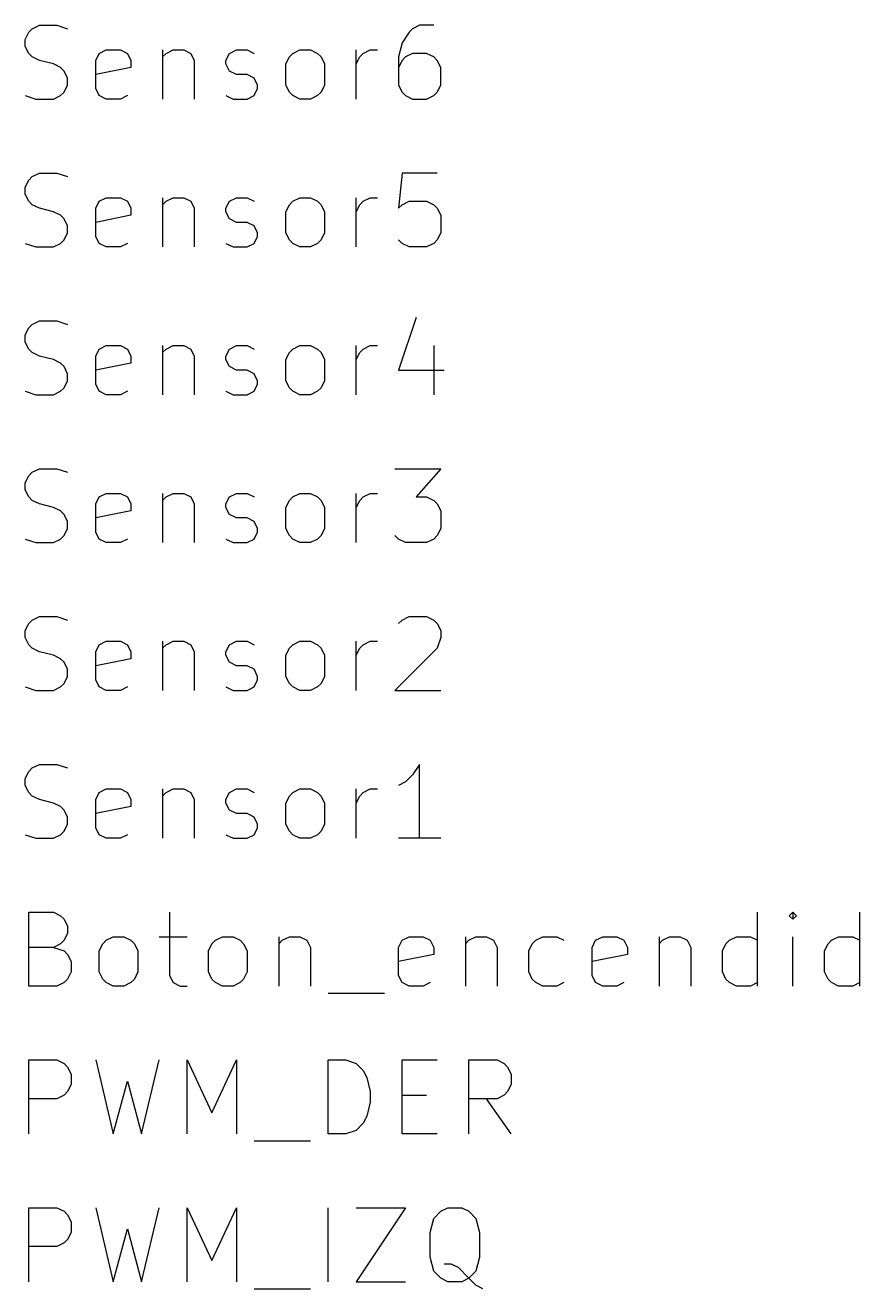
# Model space of a CAD drawing. Extents: x 0.4 to 11.3, y -7.9 to -0.4.
# Drawn here: x 7.514 to 8.078, y -2.835 to -1.98 of the extents above; entities that cross this region are included whole.
import ezdxf

# ---------------------------------------------------------------- set-up
doc = ezdxf.new("R2010")
doc.units = 0
doc.header["$MEASUREMENT"] = 0
doc.layers.add('GRAY1', color=251, linetype='CONTINUOUS')

msp = doc.modelspace()

# ---------------------------------------------------------------- linework, layer by layer
at = {"layer": 'GRAY1', "linetype": 'CONTINUOUS'}
for p, q in [((7.51601, -1.98456), (7.51839, -1.98218)), ((7.51839, -1.98218), (7.52316, -1.9798)), ((7.52316, -1.9798), (7.53506, -1.9798)), ((7.53506, -1.9798), (7.5422, -1.98218)), ((7.77554, -1.98218), (7.77315, -1.98456)), ((7.7803, -1.9798), (7.77554, -1.98218)), ((7.78982, -1.9798), (7.7803, -1.9798)), ((7.51363, -1.98932), (7.51601, -1.98456)), ((7.51363, -1.99409), (7.51363, -1.98932)), ((7.77315, -1.98456), (7.76839, -1.9917)), ((7.51601, -1.99885), (7.51363, -1.99409)), ((7.51839, -2.00123), (7.51601, -1.99885)), ((7.56125, -2.00361), (7.56363, -1.99885)), ((7.56363, -1.99885), (7.56839, -1.99647)), ((7.56839, -1.99647), (7.57792, -1.99647)), ((7.57792, -1.99647), (7.58268, -1.99885)), ((7.58268, -1.99885), (7.58506, -2.00361)), ((7.60649, -1.99647), (7.60649, -2.0298)), ((7.60649, -2.00123), (7.60887, -1.99885)), ((7.60887, -1.99885), (7.61363, -1.99647)), ((7.61363, -1.99647), (7.62078, -1.99647)), ((7.62078, -1.99647), (7.62554, -1.99885)), ((7.62554, -1.99885), (7.62792, -2.00361)), ((7.64935, -2.00361), (7.65172, -1.99885)), ((7.65172, -1.99885), (7.65649, -1.99647)), ((7.65649, -1.99647), (7.66363, -1.99647)), ((7.66363, -1.99647), (7.66839, -1.99885)), ((7.6922, -2.00123), (7.69458, -1.99885)), ((7.69458, -1.99885), (7.69935, -1.99647)), ((7.69935, -1.99647), (7.70649, -1.99647)), ((7.70649, -1.99647), (7.71125, -1.99885)), ((7.71125, -1.99885), (7.71363, -2.00123)), ((7.73744, -2.0298), (7.73744, -1.99647)), ((7.73982, -2.00123), (7.7422, -1.99885)), ((7.7422, -1.99885), (7.74696, -1.99647)), ((7.74696, -1.99647), (7.75172, -1.99647)), ((7.76839, -1.9917), (7.76601, -2.00123)), ((7.77554, -1.99885), (7.77077, -2.00123)), ((7.78506, -1.99885), (7.77554, -1.99885)), ((7.78982, -2.00123), (7.78506, -1.99885)), ((7.52316, -2.00361), (7.51839, -2.00123)), ((7.53268, -2.00599), (7.52316, -2.00361)), ((7.53744, -2.00837), (7.53268, -2.00599)), ((7.53982, -2.01075), (7.53744, -2.00837)), ((7.56125, -2.02266), (7.56125, -2.00361)), ((7.58506, -2.00837), (7.56125, -2.01313)), ((7.58506, -2.00361), (7.58506, -2.00837)), ((7.62792, -2.00361), (7.62792, -2.0298)), ((7.64935, -2.00599), (7.64935, -2.00361)), ((7.65172, -2.01075), (7.64935, -2.00599)), ((7.68982, -2.00599), (7.6922, -2.00123)), ((7.68982, -2.02028), (7.68982, -2.00599)), ((7.71363, -2.00123), (7.71601, -2.00599)), ((7.71601, -2.00599), (7.71601, -2.02028)), ((7.73744, -2.00599), (7.73982, -2.00123)), ((7.76601, -2.00123), (7.76601, -2.02028)), ((7.76839, -2.00361), (7.76601, -2.00837)), ((7.77077, -2.00123), (7.76839, -2.00361)), ((7.7922, -2.00361), (7.78982, -2.00123)), ((7.79458, -2.00837), (7.7922, -2.00361)), ((7.79458, -2.02028), (7.79458, -2.00837)), ((7.5422, -2.01552), (7.53982, -2.01075)), ((7.5422, -2.02028), (7.5422, -2.01552)), ((7.65649, -2.01313), (7.65172, -2.01075)), ((7.66363, -2.01313), (7.65649, -2.01313)), ((7.66839, -2.01552), (7.66363, -2.01313)), ((7.67077, -2.02028), (7.66839, -2.01552)), ((7.53744, -2.02742), (7.53982, -2.02504)), ((7.53982, -2.02504), (7.5422, -2.02028)), ((7.56363, -2.02742), (7.56125, -2.02266)), ((7.66839, -2.02742), (7.67077, -2.02266)), ((7.67077, -2.02266), (7.67077, -2.02028)), ((7.6922, -2.02504), (7.68982, -2.02028)), ((7.69458, -2.02742), (7.6922, -2.02504)), ((7.71363, -2.02504), (7.71125, -2.02742)), ((7.71601, -2.02028), (7.71363, -2.02504)), ((7.76601, -2.02028), (7.76839, -2.02504)), ((7.76839, -2.02504), (7.77077, -2.02742)), ((7.78982, -2.02742), (7.7922, -2.02504)), ((7.7922, -2.02504), (7.79458, -2.02028)), ((7.51363, -2.02742), (7.52078, -2.0298)), ((7.52078, -2.0298), (7.53268, -2.0298)), ((7.53268, -2.0298), (7.53744, -2.02742)), ((7.56839, -2.0298), (7.56363, -2.02742)), ((7.57792, -2.0298), (7.56839, -2.0298)), ((7.58268, -2.02742), (7.57792, -2.0298)), ((7.64935, -2.02742), (7.65411, -2.0298)), ((7.65411, -2.0298), (7.66363, -2.0298)), ((7.66363, -2.0298), (7.66839, -2.02742)), ((7.69935, -2.0298), (7.69458, -2.02742)), ((7.70649, -2.0298), (7.69935, -2.0298)), ((7.71125, -2.02742), (7.70649, -2.0298)), ((7.77077, -2.02742), (7.77554, -2.0298)), ((7.77554, -2.0298), (7.78506, -2.0298)), ((7.78506, -2.0298), (7.78982, -2.02742)), ((7.51363, -2.08932), (7.51601, -2.08456)), ((7.51601, -2.08456), (7.51839, -2.08218)), ((7.51839, -2.08218), (7.52316, -2.0798)), ((7.52316, -2.0798), (7.53506, -2.0798)), ((7.53506, -2.0798), (7.5422, -2.08218)), ((7.76839, -2.0798), (7.76601, -2.10361)), ((7.7922, -2.0798), (7.76839, -2.0798)), ((7.51363, -2.09409), (7.51363, -2.08932)), ((7.51601, -2.09885), (7.51363, -2.09409)), ((7.51839, -2.10123), (7.51601, -2.09885)), ((7.52316, -2.10361), (7.51839, -2.10123)), ((7.56125, -2.10361), (7.56363, -2.09885)), ((7.56363, -2.09885), (7.56839, -2.09647)), ((7.56839, -2.09647), (7.57792, -2.09647)), ((7.57792, -2.09647), (7.58268, -2.09885)), ((7.58268, -2.09885), (7.58506, -2.10361)), ((7.60649, -2.09647), (7.60649, -2.1298)), ((7.60649, -2.10123), (7.60887, -2.09885)), ((7.60887, -2.09885), (7.61363, -2.09647)), ((7.61363, -2.09647), (7.62078, -2.09647)), ((7.62078, -2.09647), (7.62554, -2.09885)), ((7.62554, -2.09885), (7.62792, -2.10361)), ((7.64935, -2.10361), (7.65172, -2.09885)), ((7.65172, -2.09885), (7.65649, -2.09647)), ((7.65649, -2.09647), (7.66363, -2.09647)), ((7.66363, -2.09647), (7.66839, -2.09885)), ((7.68982, -2.10599), (7.6922, -2.10123)), ((7.6922, -2.10123), (7.69458, -2.09885)), ((7.69458, -2.09885), (7.69935, -2.09647)), ((7.69935, -2.09647), (7.70649, -2.09647)), ((7.70649, -2.09647), (7.71125, -2.09885)), ((7.71125, -2.09885), (7.71363, -2.10123)), ((7.71363, -2.10123), (7.71601, -2.10599)), ((7.73744, -2.1298), (7.73744, -2.09647)), ((7.73744, -2.10599), (7.73982, -2.10123)), ((7.73982, -2.10123), (7.7422, -2.09885)), ((7.7422, -2.09885), (7.74696, -2.09647)), ((7.74696, -2.09647), (7.75172, -2.09647)), ((7.76601, -2.10361), (7.76839, -2.10123)), ((7.76839, -2.10123), (7.77315, -2.09885)), ((7.77315, -2.09885), (7.78506, -2.09885)), ((7.78506, -2.09885), (7.78982, -2.10123)), ((7.78982, -2.10123), (7.7922, -2.10361)), ((7.53268, -2.10599), (7.52316, -2.10361)), ((7.53744, -2.10837), (7.53268, -2.10599)), ((7.53982, -2.11075), (7.53744, -2.10837)), ((7.5422, -2.11552), (7.53982, -2.11075)), ((7.56125, -2.12266), (7.56125, -2.10361)), ((7.58506, -2.10837), (7.56125, -2.11313)), ((7.58506, -2.10361), (7.58506, -2.10837)), ((7.62792, -2.10361), (7.62792, -2.1298)), ((7.64935, -2.10599), (7.64935, -2.10361)), ((7.65172, -2.11075), (7.64935, -2.10599)), ((7.65649, -2.11313), (7.65172, -2.11075)), ((7.68982, -2.12028), (7.68982, -2.10599)), ((7.71601, -2.10599), (7.71601, -2.12028)), ((7.7922, -2.10361), (7.79458, -2.10837)), ((7.79458, -2.10837), (7.79458, -2.12028)), ((7.5422, -2.12028), (7.5422, -2.11552)), ((7.66363, -2.11313), (7.65649, -2.11313)), ((7.66839, -2.11552), (7.66363, -2.11313)), ((7.67077, -2.12028), (7.66839, -2.11552)), ((7.51363, -2.12742), (7.52078, -2.1298)), ((7.53268, -2.1298), (7.53744, -2.12742)), ((7.53744, -2.12742), (7.53982, -2.12504)), ((7.53982, -2.12504), (7.5422, -2.12028)), ((7.56363, -2.12742), (7.56125, -2.12266)), ((7.56839, -2.1298), (7.56363, -2.12742)), ((7.58268, -2.12742), (7.57792, -2.1298)), ((7.64935, -2.12742), (7.65411, -2.1298)), ((7.66363, -2.1298), (7.66839, -2.12742)), ((7.66839, -2.12742), (7.67077, -2.12266)), ((7.67077, -2.12266), (7.67077, -2.12028)), ((7.6922, -2.12504), (7.68982, -2.12028)), ((7.69458, -2.12742), (7.6922, -2.12504)), ((7.69935, -2.1298), (7.69458, -2.12742)), ((7.71125, -2.12742), (7.70649, -2.1298)), ((7.71363, -2.12504), (7.71125, -2.12742)), ((7.71601, -2.12028), (7.71363, -2.12504)), ((7.76839, -2.12742), (7.76601, -2.12504)), ((7.77315, -2.1298), (7.76839, -2.12742)), ((7.78982, -2.12742), (7.78506, -2.1298)), ((7.7922, -2.12504), (7.78982, -2.12742)), ((7.79458, -2.12028), (7.7922, -2.12504)), ((7.52078, -2.1298), (7.53268, -2.1298)), ((7.57792, -2.1298), (7.56839, -2.1298)), ((7.65411, -2.1298), (7.66363, -2.1298)), ((7.70649, -2.1298), (7.69935, -2.1298)), ((7.78506, -2.1298), (7.77315, -2.1298)), ((7.77791, -2.17742), (7.76601, -2.21313)), ((7.51363, -2.18932), (7.51601, -2.18456)), ((7.51601, -2.18456), (7.51839, -2.18218)), ((7.51839, -2.18218), (7.52316, -2.1798)), ((7.52316, -2.1798), (7.53506, -2.1798)), ((7.53506, -2.1798), (7.5422, -2.18218)), ((7.51363, -2.19409), (7.51363, -2.18932)), ((7.51601, -2.19885), (7.51363, -2.19409)), ((7.56363, -2.19885), (7.56839, -2.19647)), ((7.56839, -2.19647), (7.57792, -2.19647)), ((7.57792, -2.19647), (7.58268, -2.19885)), ((7.60649, -2.19647), (7.60649, -2.2298)), ((7.60887, -2.19885), (7.61363, -2.19647)), ((7.61363, -2.19647), (7.62078, -2.19647)), ((7.62078, -2.19647), (7.62554, -2.19885)), ((7.65172, -2.19885), (7.65649, -2.19647)), ((7.65649, -2.19647), (7.66363, -2.19647)), ((7.66363, -2.19647), (7.66839, -2.19885)), ((7.69458, -2.19885), (7.69935, -2.19647)), ((7.69935, -2.19647), (7.70649, -2.19647)), ((7.70649, -2.19647), (7.71125, -2.19885)), ((7.73744, -2.2298), (7.73744, -2.19647)), ((7.7422, -2.19885), (7.74696, -2.19647)), ((7.74696, -2.19647), (7.75172, -2.19647)), ((7.78982, -2.19647), (7.78982, -2.2298)), ((7.51839, -2.20123), (7.51601, -2.19885)), ((7.52316, -2.20361), (7.51839, -2.20123)), ((7.53268, -2.20599), (7.52316, -2.20361)), ((7.56125, -2.20361), (7.56363, -2.19885)), ((7.56125, -2.22266), (7.56125, -2.20361)), ((7.58268, -2.19885), (7.58506, -2.20361)), ((7.58506, -2.20361), (7.58506, -2.20837)), ((7.60649, -2.20123), (7.60887, -2.19885)), ((7.62554, -2.19885), (7.62792, -2.20361)), ((7.62792, -2.20361), (7.62792, -2.2298)), ((7.64935, -2.20361), (7.65172, -2.19885)), ((7.64935, -2.20599), (7.64935, -2.20361)), ((7.68982, -2.20599), (7.6922, -2.20123)), ((7.6922, -2.20123), (7.69458, -2.19885)), ((7.71125, -2.19885), (7.71363, -2.20123)), ((7.71363, -2.20123), (7.71601, -2.20599)), ((7.73744, -2.20599), (7.73982, -2.20123)), ((7.73982, -2.20123), (7.7422, -2.19885)), ((7.53744, -2.20837), (7.53268, -2.20599)), ((7.53982, -2.21075), (7.53744, -2.20837)), ((7.5422, -2.21552), (7.53982, -2.21075)), ((7.58506, -2.20837), (7.56125, -2.21313)), ((7.65172, -2.21075), (7.64935, -2.20599)), ((7.65649, -2.21313), (7.65172, -2.21075)), ((7.66363, -2.21313), (7.65649, -2.21313)), ((7.66839, -2.21552), (7.66363, -2.21313)), ((7.68982, -2.22028), (7.68982, -2.20599)), ((7.71601, -2.20599), (7.71601, -2.22028)), ((7.76601, -2.21313), (7.79696, -2.21313)), ((7.53982, -2.22504), (7.5422, -2.22028)), ((7.5422, -2.22028), (7.5422, -2.21552)), ((7.67077, -2.22028), (7.66839, -2.21552)), ((7.67077, -2.22266), (7.67077, -2.22028)), ((7.6922, -2.22504), (7.68982, -2.22028)), ((7.71601, -2.22028), (7.71363, -2.22504)), ((7.51363, -2.22742), (7.52078, -2.2298)), ((7.52078, -2.2298), (7.53268, -2.2298)), ((7.53268, -2.2298), (7.53744, -2.22742)), ((7.53744, -2.22742), (7.53982, -2.22504)), ((7.56363, -2.22742), (7.56125, -2.22266)), ((7.56839, -2.2298), (7.56363, -2.22742)), ((7.57792, -2.2298), (7.56839, -2.2298)), ((7.58268, -2.22742), (7.57792, -2.2298)), ((7.64935, -2.22742), (7.65411, -2.2298)), ((7.65411, -2.2298), (7.66363, -2.2298)), ((7.66363, -2.2298), (7.66839, -2.22742)), ((7.66839, -2.22742), (7.67077, -2.22266)), ((7.69458, -2.22742), (7.6922, -2.22504)), ((7.69935, -2.2298), (7.69458, -2.22742)), ((7.70649, -2.2298), (7.69935, -2.2298)), ((7.71125, -2.22742), (7.70649, -2.2298)), ((7.71363, -2.22504), (7.71125, -2.22742)), ((7.51601, -2.28456), (7.51839, -2.28218)), ((7.51839, -2.28218), (7.52316, -2.2798)), ((7.52316, -2.2798), (7.53506, -2.2798)), ((7.53506, -2.2798), (7.5422, -2.28218)), ((7.76363, -2.2798), (7.79458, -2.2798)), ((7.79458, -2.2798), (7.77791, -2.29885)), ((7.51363, -2.28932), (7.51601, -2.28456)), ((7.51363, -2.29409), (7.51363, -2.28932)), ((7.51601, -2.29885), (7.51363, -2.29409)), ((7.51839, -2.30123), (7.51601, -2.29885)), ((7.56125, -2.30361), (7.56363, -2.29885)), ((7.56363, -2.29885), (7.56839, -2.29647)), ((7.56839, -2.29647), (7.57792, -2.29647)), ((7.57792, -2.29647), (7.58268, -2.29885)), ((7.58268, -2.29885), (7.58506, -2.30361)), ((7.60649, -2.29647), (7.60649, -2.3298)), ((7.60649, -2.30123), (7.60887, -2.29885)), ((7.60887, -2.29885), (7.61363, -2.29647)), ((7.61363, -2.29647), (7.62078, -2.29647)), ((7.62078, -2.29647), (7.62554, -2.29885)), ((7.62554, -2.29885), (7.62792, -2.30361)), ((7.64935, -2.30361), (7.65172, -2.29885)), ((7.65172, -2.29885), (7.65649, -2.29647)), ((7.65649, -2.29647), (7.66363, -2.29647)), ((7.66363, -2.29647), (7.66839, -2.29885)), ((7.6922, -2.30123), (7.69458, -2.29885)), ((7.69458, -2.29885), (7.69935, -2.29647)), ((7.69935, -2.29647), (7.70649, -2.29647)), ((7.70649, -2.29647), (7.71125, -2.29885)), ((7.71125, -2.29885), (7.71363, -2.30123)), ((7.73744, -2.3298), (7.73744, -2.29647)), ((7.73982, -2.30123), (7.7422, -2.29885)), ((7.7422, -2.29885), (7.74696, -2.29647)), ((7.74696, -2.29647), (7.75172, -2.29647)), ((7.77791, -2.29885), (7.78506, -2.29885)), ((7.78506, -2.29885), (7.78982, -2.30123)), ((7.52316, -2.30361), (7.51839, -2.30123)), ((7.53268, -2.30599), (7.52316, -2.30361)), ((7.53744, -2.30837), (7.53268, -2.30599)), ((7.56125, -2.32266), (7.56125, -2.30361)), ((7.58506, -2.30361), (7.58506, -2.30837)), ((7.62792, -2.30361), (7.62792, -2.3298)), ((7.64935, -2.30599), (7.64935, -2.30361)), ((7.65172, -2.31075), (7.64935, -2.30599)), ((7.68982, -2.30599), (7.6922, -2.30123)), ((7.68982, -2.32028), (7.68982, -2.30599)), ((7.71363, -2.30123), (7.71601, -2.30599)), ((7.71601, -2.30599), (7.71601, -2.32028)), ((7.73744, -2.30599), (7.73982, -2.30123)), ((7.78982, -2.30123), (7.7922, -2.30361)), ((7.7922, -2.30361), (7.79458, -2.30837)), ((7.53982, -2.31075), (7.53744, -2.30837)), ((7.5422, -2.31552), (7.53982, -2.31075)), ((7.5422, -2.32028), (7.5422, -2.31552)), ((7.58506, -2.30837), (7.56125, -2.31313)), ((7.65649, -2.31313), (7.65172, -2.31075)), ((7.66363, -2.31313), (7.65649, -2.31313)), ((7.66839, -2.31552), (7.66363, -2.31313)), ((7.67077, -2.32028), (7.66839, -2.31552)), ((7.79458, -2.30837), (7.79458, -2.32028)), ((7.53982, -2.32504), (7.5422, -2.32028)), ((7.56363, -2.32742), (7.56125, -2.32266)), ((7.66839, -2.32742), (7.67077, -2.32266)), ((7.67077, -2.32266), (7.67077, -2.32028)), ((7.6922, -2.32504), (7.68982, -2.32028)), ((7.71601, -2.32028), (7.71363, -2.32504)), ((7.79458, -2.32028), (7.7922, -2.32504)), ((7.51363, -2.32742), (7.52078, -2.3298)), ((7.52078, -2.3298), (7.53268, -2.3298)), ((7.53268, -2.3298), (7.53744, -2.32742)), ((7.53744, -2.32742), (7.53982, -2.32504)), ((7.56839, -2.3298), (7.56363, -2.32742)), ((7.57792, -2.3298), (7.56839, -2.3298)), ((7.58268, -2.32742), (7.57792, -2.3298)), ((7.64935, -2.32742), (7.65411, -2.3298)), ((7.65411, -2.3298), (7.66363, -2.3298)), ((7.66363, -2.3298), (7.66839, -2.32742)), ((7.69458, -2.32742), (7.6922, -2.32504)), ((7.69935, -2.3298), (7.69458, -2.32742)), ((7.70649, -2.3298), (7.69935, -2.3298)), ((7.71125, -2.32742), (7.70649, -2.3298)), ((7.71363, -2.32504), (7.71125, -2.32742)), ((7.76601, -2.32742), (7.76363, -2.32504)), ((7.77077, -2.3298), (7.76601, -2.32742)), ((7.78506, -2.3298), (7.77077, -2.3298)), ((7.78982, -2.32742), (7.78506, -2.3298)), ((7.7922, -2.32504), (7.78982, -2.32742)), ((7.51363, -2.38932), (7.51601, -2.38456)), ((7.51601, -2.38456), (7.51839, -2.38218)), ((7.51839, -2.38218), (7.52316, -2.3798)), ((7.52316, -2.3798), (7.53506, -2.3798)), ((7.53506, -2.3798), (7.5422, -2.38218)), ((7.76601, -2.38456), (7.76839, -2.38218)), ((7.76839, -2.38218), (7.77315, -2.3798)), ((7.77315, -2.3798), (7.78506, -2.3798)), ((7.78506, -2.3798), (7.78982, -2.38218)), ((7.78982, -2.38218), (7.7922, -2.38456)), ((7.7922, -2.38456), (7.79458, -2.38932)), ((7.51363, -2.39409), (7.51363, -2.38932)), ((7.79458, -2.38932), (7.79458, -2.39409)), ((7.51601, -2.39885), (7.51363, -2.39409)), ((7.51839, -2.40123), (7.51601, -2.39885)), ((7.52316, -2.40361), (7.51839, -2.40123)), ((7.56125, -2.40361), (7.56363, -2.39885)), ((7.56363, -2.39885), (7.56839, -2.39647)), ((7.56839, -2.39647), (7.57792, -2.39647)), ((7.57792, -2.39647), (7.58268, -2.39885)), ((7.58268, -2.39885), (7.58506, -2.40361)), ((7.60649, -2.39647), (7.60649, -2.4298)), ((7.60649, -2.40123), (7.60887, -2.39885)), ((7.60887, -2.39885), (7.61363, -2.39647)), ((7.61363, -2.39647), (7.62078, -2.39647)), ((7.62078, -2.39647), (7.62554, -2.39885)), ((7.62554, -2.39885), (7.62792, -2.40361)), ((7.64935, -2.40361), (7.65172, -2.39885)), ((7.65172, -2.39885), (7.65649, -2.39647)), ((7.65649, -2.39647), (7.66363, -2.39647)), ((7.66363, -2.39647), (7.66839, -2.39885)), ((7.68982, -2.40599), (7.6922, -2.40123)), ((7.6922, -2.40123), (7.69458, -2.39885)), ((7.69458, -2.39885), (7.69935, -2.39647)), ((7.69935, -2.39647), (7.70649, -2.39647)), ((7.70649, -2.39647), (7.71125, -2.39885)), ((7.71125, -2.39885), (7.71363, -2.40123)), ((7.71363, -2.40123), (7.71601, -2.40599)), ((7.73744, -2.4298), (7.73744, -2.39647)), ((7.73744, -2.40599), (7.73982, -2.40123)), ((7.73982, -2.40123), (7.7422, -2.39885)), ((7.7422, -2.39885), (7.74696, -2.39647)), ((7.74696, -2.39647), (7.75172, -2.39647)), ((7.7922, -2.40123), (7.76363, -2.4298)), ((7.79458, -2.39409), (7.7922, -2.40123)), ((7.53268, -2.40599), (7.52316, -2.40361)), ((7.53744, -2.40837), (7.53268, -2.40599)), ((7.53982, -2.41075), (7.53744, -2.40837)), ((7.56125, -2.42266), (7.56125, -2.40361)), ((7.58506, -2.40837), (7.56125, -2.41313)), ((7.58506, -2.40361), (7.58506, -2.40837)), ((7.62792, -2.40361), (7.62792, -2.4298)), ((7.64935, -2.40599), (7.64935, -2.40361)), ((7.65172, -2.41075), (7.64935, -2.40599)), ((7.68982, -2.42028), (7.68982, -2.40599)), ((7.71601, -2.40599), (7.71601, -2.42028)), ((7.5422, -2.41552), (7.53982, -2.41075)), ((7.5422, -2.42028), (7.5422, -2.41552)), ((7.65649, -2.41313), (7.65172, -2.41075)), ((7.66363, -2.41313), (7.65649, -2.41313)), ((7.66839, -2.41552), (7.66363, -2.41313)), ((7.67077, -2.42028), (7.66839, -2.41552)), ((7.51363, -2.42742), (7.52078, -2.4298)), ((7.53268, -2.4298), (7.53744, -2.42742)), ((7.53744, -2.42742), (7.53982, -2.42504)), ((7.53982, -2.42504), (7.5422, -2.42028)), ((7.56363, -2.42742), (7.56125, -2.42266)), ((7.56839, -2.4298), (7.56363, -2.42742)), ((7.58268, -2.42742), (7.57792, -2.4298)), ((7.64935, -2.42742), (7.65411, -2.4298)), ((7.66363, -2.4298), (7.66839, -2.42742)), ((7.66839, -2.42742), (7.67077, -2.42266)), ((7.67077, -2.42266), (7.67077, -2.42028)), ((7.6922, -2.42504), (7.68982, -2.42028)), ((7.69458, -2.42742), (7.6922, -2.42504)), ((7.69935, -2.4298), (7.69458, -2.42742)), ((7.71125, -2.42742), (7.70649, -2.4298)), ((7.71363, -2.42504), (7.71125, -2.42742)), ((7.71601, -2.42028), (7.71363, -2.42504)), ((7.52078, -2.4298), (7.53268, -2.4298)), ((7.57792, -2.4298), (7.56839, -2.4298)), ((7.65411, -2.4298), (7.66363, -2.4298)), ((7.70649, -2.4298), (7.69935, -2.4298)), ((7.76363, -2.4298), (7.79458, -2.4298)), ((7.51363, -2.48932), (7.51601, -2.48456)), ((7.51601, -2.48456), (7.51839, -2.48218)), ((7.51839, -2.48218), (7.52316, -2.4798)), ((7.52316, -2.4798), (7.53506, -2.4798)), ((7.53506, -2.4798), (7.5422, -2.48218)), ((7.77554, -2.48694), (7.77077, -2.4917)), ((7.7803, -2.4798), (7.77554, -2.48694)), ((7.7803, -2.5298), (7.7803, -2.4798)), ((7.51363, -2.49409), (7.51363, -2.48932)), ((7.51601, -2.49885), (7.51363, -2.49409)), ((7.77077, -2.4917), (7.76601, -2.49409)), ((7.51839, -2.50123), (7.51601, -2.49885)), ((7.52316, -2.50361), (7.51839, -2.50123)), ((7.53268, -2.50599), (7.52316, -2.50361)), ((7.56125, -2.50361), (7.56363, -2.49885)), ((7.56125, -2.52266), (7.56125, -2.50361)), ((7.56363, -2.49885), (7.56839, -2.49647)), ((7.56839, -2.49647), (7.57792, -2.49647)), ((7.57792, -2.49647), (7.58268, -2.49885)), ((7.58268, -2.49885), (7.58506, -2.50361)), ((7.58506, -2.50361), (7.58506, -2.50837)), ((7.60649, -2.49647), (7.60649, -2.5298)), ((7.60649, -2.50123), (7.60887, -2.49885)), ((7.60887, -2.49885), (7.61363, -2.49647)), ((7.61363, -2.49647), (7.62078, -2.49647)), ((7.62078, -2.49647), (7.62554, -2.49885)), ((7.62554, -2.49885), (7.62792, -2.50361)), ((7.62792, -2.50361), (7.62792, -2.5298)), ((7.64935, -2.50361), (7.65172, -2.49885)), ((7.64935, -2.50599), (7.64935, -2.50361)), ((7.65172, -2.49885), (7.65649, -2.49647)), ((7.65649, -2.49647), (7.66363, -2.49647)), ((7.66363, -2.49647), (7.66839, -2.49885)), ((7.68982, -2.50599), (7.6922, -2.50123)), ((7.6922, -2.50123), (7.69458, -2.49885)), ((7.69458, -2.49885), (7.69935, -2.49647)), ((7.69935, -2.49647), (7.70649, -2.49647)), ((7.70649, -2.49647), (7.71125, -2.49885)), ((7.71125, -2.49885), (7.71363, -2.50123)), ((7.71363, -2.50123), (7.71601, -2.50599)), ((7.73744, -2.5298), (7.73744, -2.49647)), ((7.73744, -2.50599), (7.73982, -2.50123)), ((7.73982, -2.50123), (7.7422, -2.49885)), ((7.7422, -2.49885), (7.74696, -2.49647)), ((7.74696, -2.49647), (7.75172, -2.49647)), ((7.53744, -2.50837), (7.53268, -2.50599)), ((7.53982, -2.51075), (7.53744, -2.50837)), ((7.5422, -2.51552), (7.53982, -2.51075)), ((7.58506, -2.50837), (7.56125, -2.51313)), ((7.65172, -2.51075), (7.64935, -2.50599)), ((7.65649, -2.51313), (7.65172, -2.51075)), ((7.68982, -2.52028), (7.68982, -2.50599)), ((7.71601, -2.50599), (7.71601, -2.52028)), ((7.53982, -2.52504), (7.5422, -2.52028)), ((7.5422, -2.52028), (7.5422, -2.51552)), ((7.66363, -2.51313), (7.65649, -2.51313)), ((7.66839, -2.51552), (7.66363, -2.51313)), ((7.67077, -2.52028), (7.66839, -2.51552)), ((7.67077, -2.52266), (7.67077, -2.52028)), ((7.6922, -2.52504), (7.68982, -2.52028)), ((7.71601, -2.52028), (7.71363, -2.52504)), ((7.51363, -2.52742), (7.52078, -2.5298)), ((7.52078, -2.5298), (7.53268, -2.5298)), ((7.53268, -2.5298), (7.53744, -2.52742)), ((7.53744, -2.52742), (7.53982, -2.52504)), ((7.56363, -2.52742), (7.56125, -2.52266)), ((7.56839, -2.5298), (7.56363, -2.52742)), ((7.57792, -2.5298), (7.56839, -2.5298)), ((7.58268, -2.52742), (7.57792, -2.5298)), ((7.64935, -2.52742), (7.65411, -2.5298)), ((7.65411, -2.5298), (7.66363, -2.5298)), ((7.66363, -2.5298), (7.66839, -2.52742)), ((7.66839, -2.52742), (7.67077, -2.52266)), ((7.69458, -2.52742), (7.6922, -2.52504)), ((7.69935, -2.5298), (7.69458, -2.52742)), ((7.70649, -2.5298), (7.69935, -2.5298)), ((7.71125, -2.52742), (7.70649, -2.5298)), ((7.71363, -2.52504), (7.71125, -2.52742)), ((7.79458, -2.5298), (7.76601, -2.5298)), ((7.51601, -2.6298), (7.51601, -2.5798)), ((7.51601, -2.5798), (7.53268, -2.5798)), ((7.53268, -2.5798), (7.53744, -2.58218)), ((7.61125, -2.5798), (7.61125, -2.62266)), ((8.00886, -2.6298), (8.00886, -2.5798)), ((8.03267, -2.5798), (8.03029, -2.58218)), ((8.03505, -2.58218), (8.03267, -2.5798)), ((8.03267, -2.5798), (8.03267, -2.58456)), ((8.07791, -2.6298), (8.07791, -2.5798)), ((7.53744, -2.58218), (7.53982, -2.58456)), ((7.53982, -2.58456), (7.5422, -2.58932)), ((7.5422, -2.58932), (7.5422, -2.59409)), ((8.03029, -2.58218), (8.03267, -2.58456)), ((8.03267, -2.58456), (8.03505, -2.58218)), ((7.5422, -2.59409), (7.53982, -2.59885)), ((7.56839, -2.59885), (7.57316, -2.59647)), ((7.57316, -2.59647), (7.5803, -2.59647)), ((7.5803, -2.59647), (7.58506, -2.59885)), ((7.60411, -2.59647), (7.62315, -2.59647)), ((7.6422, -2.59885), (7.64696, -2.59647)), ((7.64696, -2.59647), (7.65411, -2.59647)), ((7.65411, -2.59647), (7.65887, -2.59885)), ((7.68506, -2.59647), (7.68506, -2.6298)), ((7.68744, -2.59885), (7.6922, -2.59647)), ((7.6922, -2.59647), (7.69934, -2.59647)), ((7.69934, -2.59647), (7.7041, -2.59885)), ((7.76839, -2.59885), (7.77315, -2.59647)), ((7.77315, -2.59647), (7.78267, -2.59647)), ((7.78267, -2.59647), (7.78743, -2.59885)), ((7.81124, -2.59647), (7.81124, -2.6298)), ((7.81363, -2.59885), (7.81839, -2.59647)), ((7.81839, -2.59647), (7.82553, -2.59647)), ((7.82553, -2.59647), (7.83029, -2.59885)), ((7.85886, -2.59885), (7.86363, -2.59647)), ((7.86363, -2.59647), (7.87315, -2.59647)), ((7.87315, -2.59647), (7.87791, -2.59885)), ((7.89934, -2.59885), (7.9041, -2.59647)), ((7.9041, -2.59647), (7.91363, -2.59647)), ((7.91363, -2.59647), (7.91839, -2.59885)), ((7.9422, -2.59647), (7.9422, -2.6298)), ((7.94458, -2.59885), (7.94934, -2.59647)), ((7.94934, -2.59647), (7.95648, -2.59647)), ((7.95648, -2.59647), (7.96124, -2.59885)), ((7.98981, -2.59885), (7.99458, -2.59647)), ((7.99458, -2.59647), (8.0041, -2.59647)), ((8.0041, -2.59647), (8.00886, -2.59885)), ((8.03267, -2.6298), (8.03267, -2.59647)), ((8.05886, -2.59885), (8.06363, -2.59647)), ((8.06363, -2.59647), (8.07315, -2.59647)), ((8.07315, -2.59647), (8.07791, -2.59885)), ((7.53268, -2.60361), (7.51601, -2.60361)), ((7.53744, -2.60123), (7.53268, -2.60361)), ((7.53268, -2.60361), (7.53982, -2.60599)), ((7.53982, -2.59885), (7.53744, -2.60123)), ((7.53982, -2.60599), (7.5422, -2.60837)), ((7.56363, -2.60599), (7.56601, -2.60123)), ((7.56363, -2.62028), (7.56363, -2.60599)), ((7.56601, -2.60123), (7.56839, -2.59885)), ((7.58506, -2.59885), (7.58744, -2.60123)), ((7.58744, -2.60123), (7.58982, -2.60599)), ((7.58982, -2.60599), (7.58982, -2.62028)), ((7.63744, -2.60599), (7.63982, -2.60123)), ((7.63744, -2.62028), (7.63744, -2.60599)), ((7.63982, -2.60123), (7.6422, -2.59885)), ((7.65887, -2.59885), (7.66125, -2.60123)), ((7.66125, -2.60123), (7.66363, -2.60599)), ((7.66363, -2.60599), (7.66363, -2.62028)), ((7.68506, -2.60123), (7.68744, -2.59885)), ((7.7041, -2.59885), (7.70648, -2.60361)), ((7.70648, -2.60361), (7.70648, -2.6298)), ((7.76601, -2.60361), (7.76839, -2.59885)), ((7.76601, -2.62266), (7.76601, -2.60361)), ((7.78743, -2.59885), (7.78981, -2.60361)), ((7.78981, -2.60361), (7.78981, -2.60837)), ((7.81124, -2.60123), (7.81363, -2.59885)), ((7.83029, -2.59885), (7.83267, -2.60361)), ((7.83267, -2.60361), (7.83267, -2.6298)), ((7.8541, -2.60599), (7.85648, -2.60123)), ((7.8541, -2.62028), (7.8541, -2.60599)), ((7.85648, -2.60123), (7.85886, -2.59885)), ((7.89696, -2.60361), (7.89934, -2.59885)), ((7.89696, -2.62266), (7.89696, -2.60361)), ((7.91839, -2.59885), (7.92077, -2.60361)), ((7.92077, -2.60361), (7.92077, -2.60837)), ((7.9422, -2.60123), (7.94458, -2.59885)), ((7.96124, -2.59885), (7.96363, -2.60361)), ((7.96363, -2.60361), (7.96363, -2.6298)), ((7.98506, -2.60599), (7.98743, -2.60123)), ((7.98506, -2.62028), (7.98506, -2.60599)), ((7.98743, -2.60123), (7.98981, -2.59885)), ((8.0541, -2.60599), (8.05648, -2.60123)), ((8.0541, -2.62028), (8.0541, -2.60599)), ((8.05648, -2.60123), (8.05886, -2.59885)), ((7.5422, -2.60837), (7.54458, -2.61313)), ((7.54458, -2.61313), (7.54458, -2.62028)), ((7.78981, -2.60837), (7.76601, -2.61313)), ((7.92077, -2.60837), (7.89696, -2.61313)), ((7.54458, -2.62028), (7.5422, -2.62504)), ((7.56601, -2.62504), (7.56363, -2.62028)), ((7.58982, -2.62028), (7.58744, -2.62504)), ((7.61125, -2.62266), (7.61363, -2.62742)), ((7.63982, -2.62504), (7.63744, -2.62028)), ((7.66363, -2.62028), (7.66125, -2.62504)), ((7.76839, -2.62742), (7.76601, -2.62266)), ((7.85648, -2.62504), (7.8541, -2.62028)), ((7.89934, -2.62742), (7.89696, -2.62266)), ((7.98743, -2.62504), (7.98506, -2.62028)), ((8.05648, -2.62504), (8.0541, -2.62028)), ((7.53506, -2.6298), (7.51601, -2.6298)), ((7.53982, -2.62742), (7.53506, -2.6298)), ((7.5422, -2.62504), (7.53982, -2.62742)), ((7.56839, -2.62742), (7.56601, -2.62504)), ((7.57316, -2.6298), (7.56839, -2.62742)), ((7.5803, -2.6298), (7.57316, -2.6298)), ((7.58506, -2.62742), (7.5803, -2.6298)), ((7.58744, -2.62504), (7.58506, -2.62742)), ((7.61363, -2.62742), (7.61839, -2.6298)), ((7.61839, -2.6298), (7.62315, -2.6298)), ((7.6422, -2.62742), (7.63982, -2.62504)), ((7.64696, -2.6298), (7.6422, -2.62742)), ((7.65411, -2.6298), (7.64696, -2.6298)), ((7.65887, -2.62742), (7.65411, -2.6298)), ((7.66125, -2.62504), (7.65887, -2.62742)), ((7.77315, -2.6298), (7.76839, -2.62742)), ((7.78267, -2.6298), (7.77315, -2.6298)), ((7.78743, -2.62742), (7.78267, -2.6298)), ((7.85886, -2.62742), (7.85648, -2.62504)), ((7.86363, -2.6298), (7.85886, -2.62742)), ((7.87315, -2.6298), (7.86363, -2.6298)), ((7.87791, -2.62742), (7.87315, -2.6298)), ((7.9041, -2.6298), (7.89934, -2.62742)), ((7.91363, -2.6298), (7.9041, -2.6298)), ((7.91839, -2.62742), (7.91363, -2.6298)), ((7.98981, -2.62742), (7.98743, -2.62504)), ((7.99458, -2.6298), (7.98981, -2.62742)), ((8.0041, -2.6298), (7.99458, -2.6298)), ((8.00886, -2.62742), (8.0041, -2.6298)), ((8.05886, -2.62742), (8.05648, -2.62504)), ((8.06363, -2.6298), (8.05886, -2.62742)), ((8.07315, -2.6298), (8.06363, -2.6298)), ((8.07791, -2.62742), (8.07315, -2.6298)), ((7.71839, -2.63456), (7.75648, -2.63456)), ((7.51601, -2.7298), (7.51601, -2.6798)), ((7.51601, -2.6798), (7.53506, -2.6798)), ((7.53506, -2.6798), (7.53982, -2.68218)), ((7.53982, -2.68218), (7.5422, -2.68456)), ((7.56125, -2.6798), (7.57316, -2.7298)), ((7.5922, -2.7298), (7.60411, -2.6798)), ((7.62315, -2.7298), (7.62315, -2.6798)), ((7.62315, -2.6798), (7.63982, -2.71552)), ((7.63982, -2.71552), (7.65649, -2.6798)), ((7.65649, -2.6798), (7.65649, -2.7298)), ((7.71839, -2.7298), (7.71839, -2.6798)), ((7.71839, -2.6798), (7.7303, -2.6798)), ((7.7303, -2.6798), (7.73744, -2.68218)), ((7.73744, -2.68218), (7.7422, -2.68694)), ((7.76839, -2.7298), (7.76839, -2.6798)), ((7.76839, -2.6798), (7.7922, -2.6798)), ((7.81363, -2.7298), (7.81363, -2.6798)), ((7.81363, -2.6798), (7.83267, -2.6798)), ((7.83267, -2.6798), (7.83744, -2.68218)), ((7.83744, -2.68218), (7.83982, -2.68456)), ((7.5422, -2.68456), (7.54458, -2.68932)), ((7.54458, -2.68932), (7.54458, -2.69647)), ((7.7422, -2.68694), (7.74458, -2.6917)), ((7.74458, -2.6917), (7.74696, -2.70123)), ((7.83982, -2.68456), (7.8422, -2.68932)), ((7.8422, -2.68932), (7.8422, -2.69647)), ((7.54458, -2.69647), (7.5422, -2.70123)), ((7.57316, -2.7298), (7.58268, -2.69409)), ((7.58268, -2.69409), (7.5922, -2.7298)), ((7.8422, -2.69647), (7.83982, -2.70123)), ((7.53506, -2.70599), (7.51601, -2.70599)), ((7.53982, -2.70361), (7.53506, -2.70599)), ((7.5422, -2.70123), (7.53982, -2.70361)), ((7.74696, -2.70837), (7.74458, -2.71789)), ((7.74696, -2.70123), (7.74696, -2.70837)), ((7.76839, -2.70361), (7.78506, -2.70361)), ((7.83267, -2.70599), (7.81363, -2.70599)), ((7.8422, -2.7298), (7.82553, -2.70599)), ((7.83744, -2.70361), (7.83267, -2.70599)), ((7.83982, -2.70123), (7.83744, -2.70361)), ((7.74458, -2.71789), (7.7422, -2.72266)), ((7.7422, -2.72266), (7.73744, -2.72742)), ((7.66839, -2.73456), (7.70649, -2.73456)), ((7.7303, -2.7298), (7.71839, -2.7298)), ((7.73744, -2.72742), (7.7303, -2.7298)), ((7.7922, -2.7298), (7.76839, -2.7298)), ((7.51601, -2.8298), (7.51601, -2.7798)), ((7.51601, -2.7798), (7.53506, -2.7798)), ((7.53506, -2.7798), (7.53982, -2.78218)), ((7.53982, -2.78218), (7.5422, -2.78456)), ((7.5422, -2.78456), (7.54458, -2.78932)), ((7.56125, -2.7798), (7.57316, -2.8298)), ((7.5922, -2.8298), (7.60411, -2.7798)), ((7.62315, -2.8298), (7.62315, -2.7798)), ((7.62315, -2.7798), (7.63982, -2.81552)), ((7.63982, -2.81552), (7.65649, -2.7798)), ((7.65649, -2.7798), (7.65649, -2.8298)), ((7.71839, -2.8298), (7.71839, -2.7798)), ((7.73744, -2.7798), (7.77077, -2.7798)), ((7.77077, -2.7798), (7.73744, -2.8298)), ((7.78982, -2.78694), (7.79458, -2.78218)), ((7.79458, -2.78218), (7.79934, -2.7798)), ((7.79934, -2.7798), (7.80887, -2.7798)), ((7.80887, -2.7798), (7.81363, -2.78218)), ((7.81363, -2.78218), (7.81839, -2.78694)), ((7.54458, -2.78932), (7.54458, -2.79647)), ((7.57316, -2.8298), (7.58268, -2.79409)), ((7.58268, -2.79409), (7.5922, -2.8298)), ((7.78744, -2.79647), (7.78982, -2.78694)), ((7.81839, -2.78694), (7.82077, -2.79647)), ((7.53982, -2.80361), (7.53506, -2.80599)), ((7.5422, -2.80123), (7.53982, -2.80361)), ((7.54458, -2.79647), (7.5422, -2.80123)), ((7.78744, -2.81313), (7.78744, -2.79647)), ((7.82077, -2.79647), (7.82077, -2.81313)), ((7.53506, -2.80599), (7.51601, -2.80599)), ((7.78982, -2.82266), (7.78744, -2.81313)), ((7.80172, -2.81789), (7.79696, -2.81789)), ((7.80649, -2.82028), (7.80172, -2.81789)), ((7.81363, -2.82742), (7.80649, -2.82028)), ((7.82077, -2.81313), (7.81839, -2.82266)), ((7.79458, -2.82742), (7.78982, -2.82266)), ((7.79934, -2.8298), (7.79458, -2.82742)), ((7.81363, -2.82742), (7.80887, -2.8298)), ((7.81839, -2.82266), (7.81363, -2.82742)), ((7.81839, -2.83218), (7.81363, -2.82742)), ((7.66839, -2.83456), (7.70649, -2.83456)), ((7.73744, -2.8298), (7.77077, -2.8298)), ((7.80887, -2.8298), (7.79934, -2.8298)), ((7.82315, -2.83456), (7.81839, -2.83218))]:
    msp.add_line(p, q, dxfattribs=at)

doc.saveas('drawing.dxf')
